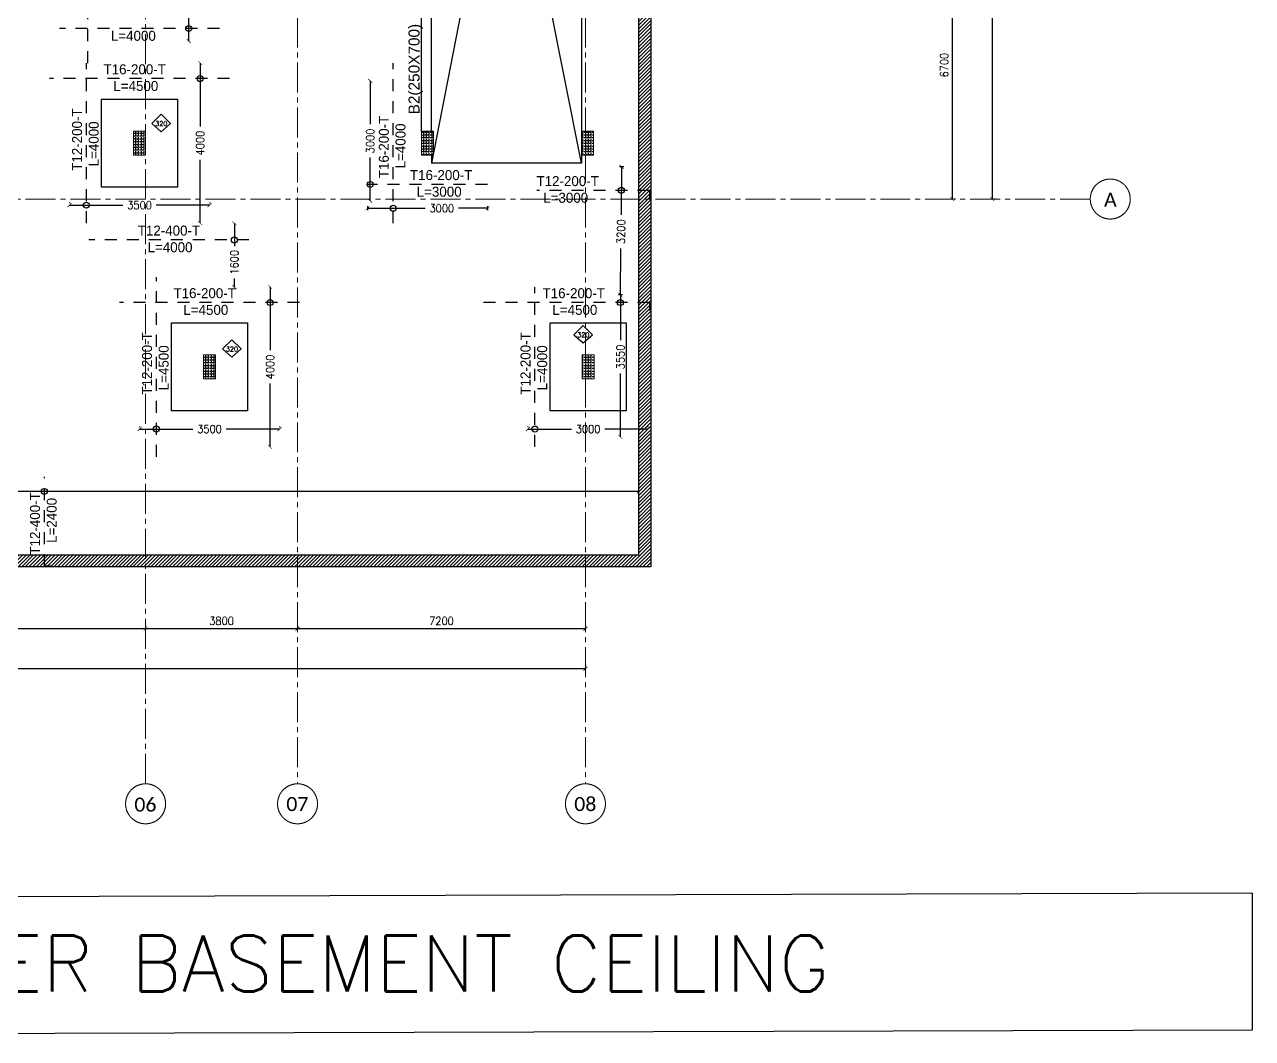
# Model space of a CAD drawing. Header units: millimetres. Extents: x -967280 to 3852, y 2833 to 1955156.
# Drawn here: x -708655 to -677949, y 466242 to 491602 of the extents above; entities that cross this region are included whole.
import ezdxf
from ezdxf.enums import TextEntityAlignment as Align

# ---------------------------------------------------------------- set-up
doc = ezdxf.new("R2010")
doc.units = ezdxf.units.MM
doc.header["$LTSCALE"] = 1000
doc.header["$PDMODE"] = 35
doc.header["$PDSIZE"] = 25
for name, pattern in [('$0$DASHED2', [0.375, 0.25, -0.125]), ('B05-FIRST FLOOR PLAN$0$DLINE', [0.55, 0.3, -0.25]), ('Columns_Structural070816$0$CENTER2', [1.125, 0.75, -0.125, 0.125, -0.125]), ('HRZN_Line-Ptrn-Sold', [9144001.0, 9144000.0, -1])]:
    doc.linetypes.add(name, pattern=pattern)
for name, color, linetype in [('_N-DIM 3', 7, 'Continuous'), ('A-ANNO-TEXT-25', 7, 'Continuous'), ('B05-FIRST FLOOR PLAN$0$STR_ROOF RFT$0$S-SYMB', 30, 'Continuous'), ('R.C. footing', 4, 'Continuous'), ('S - BATH Hach', 1, 'Continuous'), ('S - col hach', 1, 'Continuous'), ('S - dot', 1, 'Continuous'), ('S -Beams', 2, 'Continuous'), ('S-TEXT', 2, 'Continuous'), ('SLAB', 210, 'Continuous')]:
    doc.layers.add(name, color=color, linetype=linetype)
for name, color, linetype, lineweight in [('A-AX-ATT-100', 7, 'HRZN_Line-Ptrn-Sold', 18), ('S - column', 6, 'Continuous', 60), ('ST-000-AXIS', 9, 'Columns_Structural070816$0$CENTER2', 9), ('ST-203-SLAB-TXT', 7, 'Continuous', 30), ('ST-206-SLAB-DIM', 1, 'Continuous', 20), ('ST-RFT-TOP', 5, '$0$DASHED2', 30)]:
    doc.layers.add(name, color=color, linetype=linetype, lineweight=lineweight)
doc.styles.add('B05-FIRST FLOOR PLAN$0$XS-Roof RFT$0$T25-100', font='STENCIL.shx', dxfattribs={"height": 250})
doc.styles.add('Calibri_2', font='calibri.ttf', dxfattribs={"height": 300})
doc.styles.add('ROMANC', font='romanc.shx')
doc.styles.add('TUNELNO', font='romans.shx', dxfattribs={"width": 0.9})
doc.styles.add('XREF-ST-FRAMING 1ST FLOOR$0$STRECTURAL', font='arial.ttf')
doc.dimstyles.new('Copy(2) of DSEC', dxfattribs={"dimtxt": 200, "dimasz": 100, "dimexe": 50, "dimexo": 80, "dimgap": 100, "dimtad": 1, "dimdec": 0, "dimrnd": 5, "dimzin": 0, "dimdsep": 46, "dimtxsty": 'TUNELNO', "dimblk": 'ARCHTICK', "dimcen": 0.09, "dimclrd": 1, "dimclre": 1, "dimclrt": 3, "dimadec": 0, "dimazin": 0, "dimtfac": 0.78125, "dimtdec": 0, "dimtix": 1, "dimtmove": 2, "dimatfit": 3, "dimldrblk": 'ARCHTICK', "dimfxl": 1, "dimtolj": 1, "dimtzin": 0, "dimarcsym": 0})
pattern_1 = [(90, (-416898.87, -510339.72), (-69.85, 4e-15), [50.8, -19.05]), (180, (-416898.87, -510339.72), (-9e-15, -69.85), [50.8, -19.05])]
pattern_2 = [(90, (-416898.87, -510439.72), (-69.85, 4e-15), [50.8, -19.05]), (180, (-416898.87, -510439.72), (-9e-15, -69.85), [50.8, -19.05])]

# ---------------------------------------------------------------- blocks, each defined once
blk = doc.blocks.new('_ArchTick')
at = {"color": 0, "linetype": 'ByBlock', "const_width": 0.15}
blk.add_lwpolyline([(-0.5, -0.5), (0.5, 0.5)], dxfattribs=at)
blk = doc.blocks.new('*D1025')
at = {"layer": 'Defpoints', "color": 0, "transparency": 16777216}
for p in [(-693589, 488041), (-693755, 484842), (-693619, 484840)]:
    blk.add_point(p, dxfattribs=at)
at = {"layer": 'ST-206-SLAB-DIM', "color": 1, "lineweight": -2, "transparency": 16777216}
for p, q in [((-693669, 488042), (-693775, 488043)), ((-693725, 488042), (-693737, 486839)), ((-693755, 484842), (-693744, 486004)), ((-693699, 484841), (-693805, 484842))]:
    blk.add_line(p, q, dxfattribs=at)
at = {"layer": 'ST-206-SLAB-DIM', "color": 1, "lineweight": -2, "transparency": 16777216, "xscale": 100, "yscale": 100, "zscale": 100}
for p, rotation in [((-693725, 488042), 89.46296126292198), ((-693755, 484842), 269.462961262922)]:
    blk.add_blockref('_ArchTick', p, dxfattribs=dict(at, rotation=rotation))
at = {"layer": 'ST-206-SLAB-DIM', "color": 3, "transparency": 16777216, "insert": (-693740, 486421), "char_height": 200, "attachment_point": 5, "rotation": 89.463, "style": 'TUNELNO'}
blk.add_mtext('\\A1;3200', dxfattribs=at)
blk = doc.blocks.new('A$C46269fcd new')
at = {"layer": 'S - BATH Hach', "ltscale": 30, "transparency": 33554483}
h = blk.add_hatch(dxfattribs=at)
h.set_pattern_fill('ANSI31', color=1, scale=20)
h.set_pattern_definition([(45, (643184.17, -484711.8), (-44.9012806, 44.9012806), [])])
h.paths.add_polyline_path([(47835, 35800), (47835, -9200), (-6100, -9200), (-6100, 35800), (-5800, 35800), (-5800, -8900), (47535, -8900), (47535, 35800)])
at = {"layer": 'S - col hach', "true_color": 0xcd6928}
h = blk.add_hatch(dxfattribs=at)
h.set_pattern_fill('ANGLE', color=32, scale=10, angle=90)
h.set_pattern_definition([(90, (-418648.87, -504739.72), (-69.85, 4e-15), [50.8, -19.05]), (180, (-418648.87, -504739.72), (-9e-15, -69.85), [50.8, -19.05])])
h.paths.add_polyline_path([(35200, 1700), (34900, 1700), (34900, 1100), (35200, 1100)])
h = blk.add_hatch(dxfattribs=at)
h.set_pattern_fill('ANGLE', color=32, scale=10, angle=90)
h.set_pattern_definition(pattern_2)
h.paths.add_polyline_path([(42400, 1700), (42100, 1700), (42100, 1100), (42400, 1100)])
h = blk.add_hatch(dxfattribs=at)
h.set_pattern_fill('ANGLE', color=32, scale=10, angle=90)
h.set_pattern_definition(pattern_2)
h.paths.add_polyline_path([(46400, 1700), (46100, 1700), (46100, 1100), (46400, 1100)])
h = blk.add_hatch(dxfattribs=at)
h.set_pattern_fill('ANGLE', color=32, scale=10, angle=90)
h.set_pattern_definition(pattern_1)
h.paths.add_polyline_path([(36950, -3900), (36650, -3900), (36650, -4500), (36950, -4500)])
h = blk.add_hatch(dxfattribs=at)
h.set_pattern_fill('ANGLE', color=32, scale=10, angle=90)
h.set_pattern_definition(pattern_1)
h.paths.add_polyline_path([(46415, -3900), (46115, -3900), (46115, -4500), (46415, -4500)])
at = {"layer": 'R.C. footing', "color": 4, "ltscale": 30}
blk.add_lwpolyline([(47835, 35800), (47835, -9200), (-6100, -9200), (-6100, 35800), (-5800, 35800), (-5800, -8900), (47535, -8900), (47535, 35800)], close=True, dxfattribs=at)
at = {"layer": 'S - column', "lineweight": 15}
for points in [[(35200, 1700), (34900, 1700), (34900, 1100), (35200, 1100)], [(42400, 1700), (42100, 1700), (42100, 1100), (42400, 1100)], [(46400, 1700), (46100, 1700), (46100, 1100), (46400, 1100)], [(36950, -3900), (36650, -3900), (36650, -4500), (36950, -4500)], [(46415, -3900), (46115, -3900), (46115, -4500), (46415, -4500)]]:
    blk.add_lwpolyline(points, close=True, dxfattribs=at)
blk = doc.blocks.new('*D1168')
at = {"layer": 'Defpoints', "color": 0, "transparency": 16777216}
for p in [(-704549, 494189), (-704519, 494189), (-704519, 491189)]:
    blk.add_point(p, dxfattribs=at)
at = {"layer": 'ST-206-SLAB-DIM', "color": 1, "lineweight": -2, "transparency": 16777216}
for p, q in [((-704549, 494189), (-704549, 493067)), ((-704549, 491189), (-704549, 492232))]:
    blk.add_line(p, q, dxfattribs=at)
at = {"layer": 'ST-206-SLAB-DIM', "color": 1, "lineweight": -2, "transparency": 16777216, "xscale": 100, "yscale": 100, "zscale": 100}
for p, rotation in [((-704549, 494189), 90), ((-704549, 491189), 270)]:
    blk.add_blockref('_ArchTick', p, dxfattribs=dict(at, rotation=rotation))
at = {"layer": 'ST-206-SLAB-DIM', "color": 3, "transparency": 16777216, "insert": (-704549, 492650), "char_height": 200, "attachment_point": 5, "rotation": 90, "style": 'TUNELNO'}
blk.add_mtext('\\A1;3000', dxfattribs=at)
blk = doc.blocks.new('*D1176')
at = {"layer": 'Defpoints', "color": 0, "transparency": 16777216}
for p in [(-702485, 485040), (-702515, 481039), (-702485, 481039)]:
    blk.add_point(p, dxfattribs=at)
at = {"layer": 'ST-206-SLAB-DIM', "color": 1, "lineweight": -2, "transparency": 16777216}
for p, q in [((-702515, 485040), (-702515, 483455)), ((-702515, 481039), (-702515, 482620))]:
    blk.add_line(p, q, dxfattribs=at)
at = {"layer": 'ST-206-SLAB-DIM', "color": 1, "lineweight": -2, "transparency": 16777216, "xscale": 100, "yscale": 100, "zscale": 100}
for p, rotation in [((-702515, 485040), 90), ((-702515, 481039), 270)]:
    blk.add_blockref('_ArchTick', p, dxfattribs=dict(at, rotation=rotation))
at = {"layer": 'ST-206-SLAB-DIM', "color": 3, "transparency": 16777216, "insert": (-702515, 483037), "char_height": 200, "attachment_point": 5, "rotation": 90, "style": 'TUNELNO'}
blk.add_mtext('\\A1;4000', dxfattribs=at)
blk = doc.blocks.new('*D1177')
at = {"layer": 'Defpoints', "color": 0, "transparency": 16777216}
for p in [(-702276, 481485), (-705777, 481469), (-702276, 481469)]:
    blk.add_point(p, dxfattribs=at)
at = {"layer": 'ST-206-SLAB-DIM', "color": 1, "lineweight": -2, "transparency": 16777216}
for p, q in [((-705777, 481549), (-705777, 481535)), ((-705777, 481485), (-704446, 481485)), ((-702276, 481485), (-703612, 481485)), ((-702276, 481549), (-702276, 481535))]:
    blk.add_line(p, q, dxfattribs=at)
at = {"layer": 'ST-206-SLAB-DIM', "color": 1, "lineweight": -2, "transparency": 16777216, "xscale": 100, "yscale": 100, "zscale": 100, "rotation": 180}
blk.add_blockref('_ArchTick', (-705777, 481485), dxfattribs=at)
at = {"layer": 'ST-206-SLAB-DIM', "color": 1, "lineweight": -2, "transparency": 16777216, "xscale": 100, "yscale": 100, "zscale": 100}
blk.add_blockref('_ArchTick', (-702276, 481485), dxfattribs=at)
at = {"layer": 'ST-206-SLAB-DIM', "color": 3, "transparency": 16777216, "insert": (-704029, 481485), "char_height": 200, "attachment_point": 5, "style": 'TUNELNO'}
blk.add_mtext('\\A1;3500', dxfattribs=at)
blk = doc.blocks.new('*D1178')
at = {"layer": 'Defpoints', "color": 0, "transparency": 16777216}
for p in [(-693725, 484840), (-693755, 481289), (-693725, 481289)]:
    blk.add_point(p, dxfattribs=at)
at = {"layer": 'ST-206-SLAB-DIM', "color": 1, "lineweight": -2, "transparency": 16777216}
for p, q in [((-693755, 484840), (-693755, 483705)), ((-693755, 481289), (-693755, 482870))]:
    blk.add_line(p, q, dxfattribs=at)
at = {"layer": 'ST-206-SLAB-DIM', "color": 1, "lineweight": -2, "transparency": 16777216, "xscale": 100, "yscale": 100, "zscale": 100}
for p, rotation in [((-693755, 484840), 90), ((-693755, 481289), 270)]:
    blk.add_blockref('_ArchTick', p, dxfattribs=dict(at, rotation=rotation))
at = {"layer": 'ST-206-SLAB-DIM', "color": 3, "transparency": 16777216, "insert": (-693755, 483287), "char_height": 200, "attachment_point": 5, "rotation": 90, "style": 'TUNELNO'}
blk.add_mtext('\\A1;3550', dxfattribs=at)
blk = doc.blocks.new('*D1179')
at = {"layer": 'Defpoints', "color": 0, "transparency": 16777216}
for p in [(-693065, 481485), (-696066, 481469), (-693065, 481469)]:
    blk.add_point(p, dxfattribs=at)
at = {"layer": 'ST-206-SLAB-DIM', "color": 1, "lineweight": -2, "transparency": 16777216}
for p, q in [((-696066, 481549), (-696066, 481535)), ((-696066, 481485), (-694981, 481485)), ((-693065, 481485), (-694146, 481485)), ((-693065, 481549), (-693065, 481535))]:
    blk.add_line(p, q, dxfattribs=at)
at = {"layer": 'ST-206-SLAB-DIM', "color": 1, "lineweight": -2, "transparency": 16777216, "xscale": 100, "yscale": 100, "zscale": 100, "rotation": 180}
blk.add_blockref('_ArchTick', (-696066, 481485), dxfattribs=at)
at = {"layer": 'ST-206-SLAB-DIM', "color": 1, "lineweight": -2, "transparency": 16777216, "xscale": 100, "yscale": 100, "zscale": 100}
blk.add_blockref('_ArchTick', (-693065, 481485), dxfattribs=at)
at = {"layer": 'ST-206-SLAB-DIM', "color": 3, "transparency": 16777216, "insert": (-694563, 481485), "char_height": 200, "attachment_point": 5, "style": 'TUNELNO'}
blk.add_mtext('\\A1;3000', dxfattribs=at)
blk = doc.blocks.new('*D1180')
at = {"layer": 'Defpoints', "color": 0, "transparency": 16777216}
for p in [(-704235, 490640), (-704265, 486639), (-704235, 486639)]:
    blk.add_point(p, dxfattribs=at)
at = {"layer": 'ST-206-SLAB-DIM', "color": 1, "lineweight": -2, "transparency": 16777216}
for p, q in [((-704265, 490640), (-704265, 489055)), ((-704265, 486639), (-704265, 488220))]:
    blk.add_line(p, q, dxfattribs=at)
at = {"layer": 'ST-206-SLAB-DIM', "color": 1, "lineweight": -2, "transparency": 16777216, "xscale": 100, "yscale": 100, "zscale": 100}
for p, rotation in [((-704265, 490640), 90), ((-704265, 486639), 270)]:
    blk.add_blockref('_ArchTick', p, dxfattribs=dict(at, rotation=rotation))
at = {"layer": 'ST-206-SLAB-DIM', "color": 3, "transparency": 16777216, "insert": (-704265, 488637), "char_height": 200, "attachment_point": 5, "rotation": 90, "style": 'TUNELNO'}
blk.add_mtext('\\A1;4000', dxfattribs=at)
blk = doc.blocks.new('*D1181')
at = {"layer": 'Defpoints', "color": 0, "transparency": 16777216}
for p in [(-707532, 487069), (-704031, 487085), (-704031, 487069)]:
    blk.add_point(p, dxfattribs=at)
at = {"layer": 'ST-206-SLAB-DIM', "color": 1, "lineweight": -2, "transparency": 16777216}
for p, q in [((-707532, 487149), (-707532, 487135)), ((-707532, 487085), (-706196, 487085)), ((-704031, 487085), (-705362, 487085)), ((-704031, 487149), (-704031, 487135))]:
    blk.add_line(p, q, dxfattribs=at)
at = {"layer": 'ST-206-SLAB-DIM', "color": 1, "lineweight": -2, "transparency": 16777216, "xscale": 100, "yscale": 100, "zscale": 100, "rotation": 180}
blk.add_blockref('_ArchTick', (-707532, 487085), dxfattribs=at)
at = {"layer": 'ST-206-SLAB-DIM', "color": 1, "lineweight": -2, "transparency": 16777216, "xscale": 100, "yscale": 100, "zscale": 100}
blk.add_blockref('_ArchTick', (-704031, 487085), dxfattribs=at)
at = {"layer": 'ST-206-SLAB-DIM', "color": 3, "transparency": 16777216, "insert": (-705779, 487085), "char_height": 200, "attachment_point": 5, "style": 'TUNELNO'}
blk.add_mtext('\\A1;3500', dxfattribs=at)
blk = doc.blocks.new('*D1184')
at = {"layer": 'Defpoints', "color": 0, "transparency": 16777216}
for p in [(-703379, 486634), (-703409, 485035), (-703379, 485035)]:
    blk.add_point(p, dxfattribs=at)
at = {"layer": 'ST-206-SLAB-DIM', "color": 1, "lineweight": -2, "transparency": 16777216}
for p, q in [((-703409, 486634), (-703409, 486058)), ((-703409, 485035), (-703409, 485250))]:
    blk.add_line(p, q, dxfattribs=at)
at = {"layer": 'ST-206-SLAB-DIM', "color": 1, "lineweight": -2, "transparency": 16777216, "xscale": 100, "yscale": 100, "zscale": 100}
for p, rotation in [((-703409, 486634), 90), ((-703409, 485035), 270)]:
    blk.add_blockref('_ArchTick', p, dxfattribs=dict(at, rotation=rotation))
at = {"layer": 'ST-206-SLAB-DIM', "color": 3, "transparency": 16777216, "insert": (-703409, 485654), "char_height": 200, "attachment_point": 5, "rotation": 90, "style": 'TUNELNO'}
blk.add_mtext('\\A1;1600', dxfattribs=at)
blk = doc.blocks.new('*D1185')
at = {"layer": 'Defpoints', "color": 0, "transparency": 16777216}
for p in [(-700012, 490194), (-699982, 490194), (-699982, 487194)]:
    blk.add_point(p, dxfattribs=at)
at = {"layer": 'ST-206-SLAB-DIM', "color": 1, "lineweight": -2, "transparency": 16777216}
for p, q in [((-700012, 490194), (-700012, 489109)), ((-700012, 487194), (-700012, 488274))]:
    blk.add_line(p, q, dxfattribs=at)
at = {"layer": 'ST-206-SLAB-DIM', "color": 1, "lineweight": -2, "transparency": 16777216, "xscale": 100, "yscale": 100, "zscale": 100}
for p, rotation in [((-700012, 490194), 90), ((-700012, 487194), 270)]:
    blk.add_blockref('_ArchTick', p, dxfattribs=dict(at, rotation=rotation))
at = {"layer": 'ST-206-SLAB-DIM', "color": 3, "transparency": 16777216, "insert": (-700012, 488691), "char_height": 200, "attachment_point": 5, "rotation": 90, "style": 'TUNELNO'}
blk.add_mtext('\\A1;3000', dxfattribs=at)
blk = doc.blocks.new('*D1186')
at = {"layer": 'Defpoints', "color": 0, "transparency": 16777216}
for p in [(-700077, 487138), (-697076, 487138), (-697076, 487007)]:
    blk.add_point(p, dxfattribs=at)
at = {"layer": 'ST-206-SLAB-DIM', "color": 1, "lineweight": -2, "transparency": 16777216}
for p, q in [((-700077, 487058), (-700077, 486957)), ((-700077, 487007), (-698638, 487007)), ((-697076, 487007), (-697804, 487007)), ((-697076, 487058), (-697076, 486957))]:
    blk.add_line(p, q, dxfattribs=at)
at = {"layer": 'ST-206-SLAB-DIM', "color": 1, "lineweight": -2, "transparency": 16777216, "xscale": 100, "yscale": 100, "zscale": 100, "rotation": 180}
blk.add_blockref('_ArchTick', (-700077, 487007), dxfattribs=at)
at = {"layer": 'ST-206-SLAB-DIM', "color": 1, "lineweight": -2, "transparency": 16777216, "xscale": 100, "yscale": 100, "zscale": 100}
blk.add_blockref('_ArchTick', (-697076, 487007), dxfattribs=at)
at = {"layer": 'ST-206-SLAB-DIM', "color": 3, "transparency": 16777216, "insert": (-698221, 487007), "char_height": 200, "attachment_point": 5, "style": 'TUNELNO'}
blk.add_mtext('\\A1;3000', dxfattribs=at)
blk = doc.blocks.new('*D1188')
at = {"layer": 'Defpoints', "color": 0, "transparency": 16777216}
for p in [(-746629, 479954), (-693294, 479954), (-746629, 479924)]:
    blk.add_point(p, dxfattribs=at)
at = {"layer": 'ST-206-SLAB-DIM', "color": 1, "lineweight": -2, "transparency": 16777216}
for p, q in [((-746629, 479924), (-715373, 479924)), ((-693294, 479924), (-714367, 479924))]:
    blk.add_line(p, q, dxfattribs=at)
at = {"layer": 'ST-206-SLAB-DIM', "color": 1, "lineweight": -2, "transparency": 16777216, "xscale": 100, "yscale": 100, "zscale": 100, "rotation": 180}
blk.add_blockref('_ArchTick', (-746629, 479924), dxfattribs=at)
at = {"layer": 'ST-206-SLAB-DIM', "color": 1, "lineweight": -2, "transparency": 16777216, "xscale": 100, "yscale": 100, "zscale": 100}
blk.add_blockref('_ArchTick', (-693294, 479924), dxfattribs=at)
at = {"layer": 'ST-206-SLAB-DIM', "color": 3, "transparency": 16777216, "insert": (-714870, 479924), "char_height": 200, "attachment_point": 5, "style": 'TUNELNO'}
blk.add_mtext('\\A1;53335', dxfattribs=at)
blk = doc.blocks.new('Grid - HRZN_G-Datm-Grid-Head-1554275-FIRST FLOOR FFL_1_')
at = {"layer": 'A-AX-ATT-100'}
blk.add_circle((0, 0), 5, dxfattribs=at)
blk = doc.blocks.new('*D1503')
at = {"layer": '_N-DIM 3', "color": 1, "linetype": 'Continuous', "lineweight": -2, "ltscale": 30, "transparency": 16777216}
for p, q in [((572272, 717140), (572272, 710440)), ((572352, 717140), (572322, 717140)), ((572352, 710440), (572322, 710440))]:
    blk.add_line(p, q, dxfattribs=at)
at = {"layer": 'Defpoints', "color": 0, "linetype": 'Continuous', "ltscale": 30, "transparency": 16777216}
for p in [(572272, 717140), (572272, 710440), (572272, 710440)]:
    blk.add_point(p, dxfattribs=at)
at = {"layer": '_N-DIM 3', "color": 1, "linetype": 'Continuous', "lineweight": -2, "ltscale": 30, "transparency": 16777216, "xscale": 100, "yscale": 100, "zscale": 100}
for p, rotation in [((572272, 717140), 90), ((572272, 710440), 270)]:
    blk.add_blockref('_ArchTick', p, dxfattribs=dict(at, rotation=rotation))
at = {"layer": '_N-DIM 3', "color": 3, "linetype": 'Continuous', "ltscale": 30, "transparency": 16777216, "insert": (572072, 713790), "char_height": 200, "attachment_point": 5, "rotation": 90, "style": 'TUNELNO'}
blk.add_mtext('\\A1;6700', dxfattribs=at)
blk = doc.blocks.new('*D1504')
at = {"layer": '_N-DIM 3', "color": 1, "linetype": 'Continuous', "lineweight": -2, "ltscale": 30, "transparency": 16777216}
for p, q in [((573272, 737040), (573272, 710440)), ((573352, 737040), (573322, 737040)), ((573352, 710440), (573322, 710440))]:
    blk.add_line(p, q, dxfattribs=at)
at = {"layer": 'Defpoints', "color": 0, "linetype": 'Continuous', "ltscale": 30, "transparency": 16777216}
for p in [(573272, 737040), (573272, 710440), (573272, 710440)]:
    blk.add_point(p, dxfattribs=at)
at = {"layer": '_N-DIM 3', "color": 1, "linetype": 'Continuous', "lineweight": -2, "ltscale": 30, "transparency": 16777216, "xscale": 100, "yscale": 100, "zscale": 100}
for p, rotation in [((573272, 737040), 90), ((573272, 710440), 270)]:
    blk.add_blockref('_ArchTick', p, dxfattribs=dict(at, rotation=rotation))
at = {"layer": '_N-DIM 3', "color": 3, "linetype": 'Continuous', "ltscale": 30, "transparency": 16777216, "insert": (573072, 723740), "char_height": 200, "attachment_point": 5, "rotation": 90, "style": 'TUNELNO'}
blk.add_mtext('\\A1;26600', dxfattribs=at)
blk = doc.blocks.new('*D1513')
at = {"layer": '_N-DIM 3', "color": 1, "linetype": 'Continuous', "lineweight": -2, "ltscale": 30, "transparency": 16777216}
for p, q in [((555899, 699769), (555899, 699739)), ((563099, 699689), (555899, 699689)), ((563099, 699769), (563099, 699739))]:
    blk.add_line(p, q, dxfattribs=at)
at = {"layer": 'Defpoints', "color": 0, "linetype": 'Continuous', "ltscale": 30, "transparency": 16777216}
for p in [(555899, 699689), (555899, 699689), (563099, 699689)]:
    blk.add_point(p, dxfattribs=at)
at = {"layer": '_N-DIM 3', "color": 1, "linetype": 'Continuous', "lineweight": -2, "ltscale": 30, "transparency": 16777216, "xscale": 100, "yscale": 100, "zscale": 100, "rotation": 180}
blk.add_blockref('_ArchTick', (555899, 699689), dxfattribs=at)
at = {"layer": '_N-DIM 3', "color": 1, "linetype": 'Continuous', "lineweight": -2, "ltscale": 30, "transparency": 16777216, "xscale": 100, "yscale": 100, "zscale": 100}
blk.add_blockref('_ArchTick', (563099, 699689), dxfattribs=at)
at = {"layer": '_N-DIM 3', "color": 3, "linetype": 'Continuous', "ltscale": 30, "transparency": 16777216, "insert": (559499, 699889), "char_height": 200, "attachment_point": 5, "style": 'TUNELNO'}
blk.add_mtext('\\A1;7200', dxfattribs=at)
blk = doc.blocks.new('*D1514')
at = {"layer": '_N-DIM 3', "color": 1, "linetype": 'Continuous', "lineweight": -2, "ltscale": 30, "transparency": 16777216}
for p, q in [((552099, 699769), (552099, 699739)), ((555899, 699689), (552099, 699689)), ((555899, 699769), (555899, 699739))]:
    blk.add_line(p, q, dxfattribs=at)
at = {"layer": 'Defpoints', "color": 0, "linetype": 'Continuous', "ltscale": 30, "transparency": 16777216}
for p in [(552099, 699689), (552099, 699689), (555899, 699689)]:
    blk.add_point(p, dxfattribs=at)
at = {"layer": '_N-DIM 3', "color": 1, "linetype": 'Continuous', "lineweight": -2, "ltscale": 30, "transparency": 16777216, "xscale": 100, "yscale": 100, "zscale": 100, "rotation": 180}
blk.add_blockref('_ArchTick', (552099, 699689), dxfattribs=at)
at = {"layer": '_N-DIM 3', "color": 1, "linetype": 'Continuous', "lineweight": -2, "ltscale": 30, "transparency": 16777216, "xscale": 100, "yscale": 100, "zscale": 100}
blk.add_blockref('_ArchTick', (555899, 699689), dxfattribs=at)
at = {"layer": '_N-DIM 3', "color": 3, "linetype": 'Continuous', "ltscale": 30, "transparency": 16777216, "insert": (553999, 699889), "char_height": 200, "attachment_point": 5, "style": 'TUNELNO'}
blk.add_mtext('\\A1;3800', dxfattribs=at)
blk = doc.blocks.new('*D1515')
at = {"layer": '_N-DIM 3', "color": 1, "linetype": 'Continuous', "lineweight": -2, "ltscale": 30, "transparency": 16777216}
for p, q in [((544499, 699769), (544499, 699739)), ((552099, 699689), (544499, 699689)), ((552099, 699769), (552099, 699739))]:
    blk.add_line(p, q, dxfattribs=at)
at = {"layer": 'Defpoints', "color": 0, "linetype": 'Continuous', "ltscale": 30, "transparency": 16777216}
for p in [(544499, 699689), (544499, 699689), (552099, 699689)]:
    blk.add_point(p, dxfattribs=at)
at = {"layer": '_N-DIM 3', "color": 1, "linetype": 'Continuous', "lineweight": -2, "ltscale": 30, "transparency": 16777216, "xscale": 100, "yscale": 100, "zscale": 100, "rotation": 180}
blk.add_blockref('_ArchTick', (544499, 699689), dxfattribs=at)
at = {"layer": '_N-DIM 3', "color": 1, "linetype": 'Continuous', "lineweight": -2, "ltscale": 30, "transparency": 16777216, "xscale": 100, "yscale": 100, "zscale": 100}
blk.add_blockref('_ArchTick', (552099, 699689), dxfattribs=at)
at = {"layer": '_N-DIM 3', "color": 3, "linetype": 'Continuous', "ltscale": 30, "transparency": 16777216, "insert": (548299, 699889), "char_height": 200, "attachment_point": 5, "style": 'TUNELNO'}
blk.add_mtext('\\A1;7600', dxfattribs=at)
blk = doc.blocks.new('*D1520')
at = {"layer": '_N-DIM 3', "color": 1, "linetype": 'Continuous', "lineweight": -2, "ltscale": 30, "transparency": 16777216}
for p, q in [((516899, 698769), (516899, 698739)), ((563099, 698689), (516899, 698689)), ((563099, 698769), (563099, 698739))]:
    blk.add_line(p, q, dxfattribs=at)
at = {"layer": 'Defpoints', "color": 0, "linetype": 'Continuous', "ltscale": 30, "transparency": 16777216}
for p in [(516899, 698689), (516899, 698689), (563099, 698689)]:
    blk.add_point(p, dxfattribs=at)
at = {"layer": '_N-DIM 3', "color": 1, "linetype": 'Continuous', "lineweight": -2, "ltscale": 30, "transparency": 16777216, "xscale": 100, "yscale": 100, "zscale": 100, "rotation": 180}
blk.add_blockref('_ArchTick', (516899, 698689), dxfattribs=at)
at = {"layer": '_N-DIM 3', "color": 1, "linetype": 'Continuous', "lineweight": -2, "ltscale": 30, "transparency": 16777216, "xscale": 100, "yscale": 100, "zscale": 100}
blk.add_blockref('_ArchTick', (563099, 698689), dxfattribs=at)
at = {"layer": '_N-DIM 3', "color": 3, "linetype": 'Continuous', "ltscale": 30, "transparency": 16777216, "insert": (539999, 698889), "char_height": 200, "attachment_point": 5, "style": 'TUNELNO'}
blk.add_mtext('\\A1;46200', dxfattribs=at)
blk = doc.blocks.new('AXES-00')
at = {"layer": 'ST-000-AXIS'}
for p, q in [((552098.9, 695813.8), (552098.9, 750979.6)), ((555898.9, 750979.6), (555898.9, 695813.8)), ((563098.9, 750979.6), (563098.9, 695813.8)), ((575723.2, 710439.7), (505674.3, 710439.7))]:
    blk.add_line(p, q, dxfattribs=at)
at = {"layer": 'A-AX-ATT-100'}
for p, xscale, yscale, zscale, rotation in [((576223.2, 710439.7), 100.0000000000001, 100.0000000000001, 100.0000000000001, 90), ((555898.9, 695313.8), 99.99999999999993, 99.99999999999993, 99.99999999999993, 180), ((563098.9, 695313.8), 99.99999999999993, 99.99999999999993, 99.99999999999993, 180)]:
    blk.add_blockref('Grid - HRZN_G-Datm-Grid-Head-1554275-FIRST FLOOR FFL_1_', p, dxfattribs=dict(at, xscale=xscale, yscale=yscale, zscale=zscale, rotation=rotation))
at = {"layer": 'A-AX-ATT-100', "xscale": 99.99999999999993, "yscale": 99.99999999999993, "zscale": 99.99999999999993}
blk.add_blockref('Grid - HRZN_G-Datm-Grid-Head-1554275-FIRST FLOOR FFL_1_', (552098.9, 695313.8), dxfattribs=at)
at = {"layer": 'A-AX-ATT-100', "linetype": 'Continuous', "lineweight": 13, "char_height": 350, "attachment_point": 1, "style": 'Calibri_2'}
for s, insert, width in [('A', (576067.7, 710601), 384.81), ('08', (562818, 695481.8), 673.417), ('06', (551817.7, 695468.8), 673.417), ('07', (555618, 695481.8), 673.417)]:
    blk.add_mtext(s, dxfattribs=dict(at, insert=insert, width=width))
at = {"layer": '_N-DIM 3', "color": 3, "linetype": 'Continuous', "ltscale": 30}
for base, p1, p2, picture, middle in [((573272.5, 710439.7), (573272.5, 737039.7), (573272.5, 710439.7), '*D1504', (573072.5, 723739.7)), ((572272.5, 710439.7), (572272.5, 717139.7), (572272.5, 710439.7), '*D1503', (572072.5, 713789.7))]:
    dim = blk.add_linear_dim(base=base, p1=p1, p2=p2, angle=90, dimstyle='Copy(2) of DSEC', dxfattribs=at)
    dim.commit()
    dim.dimension.update_dxf_attribs({"geometry": picture, "text_midpoint": middle})
for base, p1, p2, picture, middle in [((544498.9, 699688.7), (552098.9, 699688.7), (544498.9, 699688.7), '*D1515', (548298.9, 699888.7)), ((552098.9, 699688.7), (555898.9, 699688.7), (552098.9, 699688.7), '*D1514', (553998.9, 699888.7)), ((555898.9, 699688.7), (563098.9, 699688.7), (555898.9, 699688.7), '*D1513', (559498.9, 699888.7)), ((516898.9, 698688.7), (563098.9, 698688.7), (516898.9, 698688.7), '*D1520', (539998.9, 698888.7))]:
    dim = blk.add_linear_dim(base=base, p1=p1, p2=p2, dimstyle='Copy(2) of DSEC', dxfattribs=at)
    dim.commit()
    dim.dimension.update_dxf_attribs({"geometry": picture, "text_midpoint": middle})

msp = doc.modelspace()

# ---------------------------------------------------------------- linework, layer by layer
at = {"layer": 'B05-FIRST FLOOR PLAN$0$STR_ROOF RFT$0$S-SYMB'}
for centre in [(-704549.2, 491502.9), (-704264.5, 490248.6), (-700011.9, 487602.9), (-693730.6, 487453.1), (-707108.9, 487085.3), (-699436.5, 487007.5), (-703408.8, 486214.5), (-702514.5, 484648.6), (-693755, 484648.6), (-705358.9, 481485.3), (-695893.6, 481485.3), (-708160.5, 479923.9)]:
    msp.add_circle(centre, 75, dxfattribs=at)
at = {"layer": 'S - dot'}
for p, q in [((-694778.7, 507037.4), (-698478.7, 488137.4)), ((-694728.7, 488137.4), (-698478.7, 507037.4))]:
    msp.add_line(p, q, dxfattribs=at)
at = {"layer": 'S -Beams'}
for p, q in [((-694728.7, 493137.4), (-694728.7, 488137.4)), ((-698728.6, 488937.4), (-698728.6, 492037.4)), ((-698478.7, 488937.4), (-698478.7, 492037.4)), ((-698478.7, 488337.4), (-698478.7, 488137.4)), ((-694728.7, 488137.4), (-698478.7, 488137.4))]:
    msp.add_line(p, q, dxfattribs=at)
msp.add_lwpolyline([(-755839.2, 466241.9), (-677949, 466460.9), (-677949, 469873), (-755839.2, 469653.9)], close=True, dxfattribs=at)
at = {"layer": 'S-TEXT', "color": 7, "true_color": 0xffffff}
for points in [[(-705239.8, 488922.7), (-705007.5, 489125), (-705239.8, 489357.3), (-705472.1, 489125)], [(-694685.4, 483638.9), (-694453.1, 483841.2), (-694685.4, 484073.5), (-694917.7, 483841.2)], [(-703472.5, 483284.5), (-703240.3, 483486.8), (-703472.5, 483719.1), (-703704.8, 483486.8)]]:
    msp.add_lwpolyline(points, close=True, dxfattribs=at)
at = {"layer": 'SLAB', "color": 2, "linetype": 'Continuous', "ltscale": 30}
for points in [[(-706728.7, 489737.4), (-704828.7, 489737.4), (-704828.7, 487537.4), (-706728.7, 487537.4)], [(-704978.7, 484137.4), (-703078.7, 484137.4), (-703078.7, 481937.4), (-704978.7, 481937.4)], [(-695513.4, 484137.4), (-693613.4, 484137.4), (-693613.4, 481937.4), (-695513.4, 481937.4)]]:
    msp.add_lwpolyline(points, close=True, dxfattribs=at)
at = {"layer": 'ST-RFT-TOP', "linetype": 'B05-FIRST FLOOR PLAN$0$DLINE'}
for points in [[(-707071.9, 490637.4), (-707071.9, 494637.4)], [(-703778.7, 491502.9), (-707778.7, 491502.9)], [(-707108.9, 486637.4), (-707108.9, 490637.4)], [(-699436.5, 486637.4), (-699436.5, 490637.4)], [(-703528.7, 490248.6), (-708028.7, 490248.6)], [(-697078.7, 487602.9), (-700078.7, 487602.9)], [(-703050.6, 486214.5), (-707050.6, 486214.5)], [(-705358.9, 480787.4), (-705358.9, 485287.4)], [(-695893.6, 481037.4), (-695893.6, 485037.4)], [(-701778.7, 484648.6), (-706278.7, 484648.6)], [(-707970.5, 478057.4), (-708160.5, 478057.4), (-708160.5, 480287.4)]]:
    msp.add_lwpolyline(points, dxfattribs=at)
for points in [[(-693018.7, 487252.1), (-693018.7, 487439.6, 0.4142136), (-693031.2, 487452.1), (-695843.4, 487452.1)], [(-693018.7, 484448.6), (-693018.7, 484636.1, 0.4142136), (-693031.2, 484648.6), (-697343.4, 484648.6)]]:
    msp.add_lwpolyline(points, format="xyb", dxfattribs=at)

# ---------------------------------------------------------------- block references
at = {"layer": 'S - column', "color": 7, "true_color": 0xffffff}
msp.add_blockref('A$C46269fcd new', (-740828.7, 487237.4), dxfattribs=at)
at = {"layer": 'S -Beams'}
msp.add_blockref('AXES-00', (-1257727.6, -223202.4), dxfattribs=at)

# ---------------------------------------------------------------- texts
at = {"layer": 'A-ANNO-TEXT-25', "insert": (-755187.7, 468817.2), "char_height": 1400, "attachment_point": 1, "style": 'ROMANC'}
msp.add_mtext_dynamic_manual_height_columns('{\\Fsimplex|c0;ADDITIONAL TOP REINFORCEMENT PLAN FOR LOWER BASEMENT CEILING }', width=77238.619, gutter_width=8268.9, heights=[0], dxfattribs=at)
at = {"layer": 'S-TEXT', "color": 3, "char_height": 117.6, "attachment_point": 1, "style": 'ROMANC'}
for insert in [(-705387.7, 489182.6), (-694833.3, 483898.8), (-703620.4, 483544.5)]:
    msp.add_mtext_dynamic_manual_height_columns('320', width=355714.721, gutter_width=588, heights=[0], dxfattribs=dict(at, insert=insert))
at = {"layer": 'ST-203-SLAB-TXT', "style": 'B05-FIRST FLOOR PLAN$0$XS-Roof RFT$0$T25-100'}
for s, p in [('L=4000', (-706497.3, 491195.5)), ('T16-200-T', (-706681.2, 490357.9)), ('L=4500', (-706435.4, 489941.2)), ('T16-200-T', (-699017.4, 487712.1)), ('T12-200-T', (-695853.7, 487561.3)), ('L=3000', (-698849.3, 487295.5)), ('L=3000', (-695685.6, 487144.7)), ('T12-400-T', (-705825.5, 486323.8)), ('L=4000', (-705579.7, 485907.1)), ('T16-200-T', (-704931.2, 484757.9)), ('T16-200-T', (-695701.7, 484757.9)), ('L=4500', (-704685.4, 484341.2)), ('L=4500', (-695455.8, 484341.2))]:
    msp.add_text(s, height=250, dxfattribs=at).set_placement(p)
at = {"layer": 'ST-203-SLAB-TXT', "style": 'XREF-ST-FRAMING 1ST FLOOR$0$STRECTURAL'}
msp.add_text('B2(250X700)', height=275, rotation=90, dxfattribs=at).set_placement((-698915.3, 490487.4), align=Align.MIDDLE_CENTER)
at = {"layer": 'ST-203-SLAB-TXT', "style": 'B05-FIRST FLOOR PLAN$0$XS-Roof RFT$0$T25-100'}
for s, p in [('T12-200-T', (-707218.2, 487944.5)), ('L=4000', (-706801.5, 488053.9)), ('T16-200-T', (-699545.8, 487759.5)), ('L=4000', (-699129.1, 488003.9)), ('T12-200-T', (-705468.2, 482344.5)), ('T12-200-T', (-696002.9, 482344.5)), ('L=4500', (-705051.5, 482453.9)), ('L=4000', (-695586.2, 482453.9)), ('T12-400-T', (-708269.7, 478342.9)), ('L=2400', (-707853.1, 478637.3))]:
    msp.add_text(s, height=250, rotation=90, dxfattribs=at).set_placement(p)

# ---------------------------------------------------------------- dimensions: what is measured, and where the dimension line sits
at = {"layer": 'ST-206-SLAB-DIM'}
for base, p1, p2, angle, picture, middle in [((-704549.3, 494189.4), (-704519.3, 491188.5), (-704519.3, 494189.4), 90, '*D1168', (-704549.3, 492649.6)), ((-704264.6, 486639.4), (-704234.6, 490640.3), (-704234.6, 486639.4), 270, '*D1180', (-704264.6, 488637.4)), ((-700012, 490194.4), (-699982, 487193.5), (-699982, 490194.4), 90, '*D1185', (-700012, 488691.5)), ((-693755.4, 484841.6), (-693588.9, 488040.9), (-693618.9, 484840.3), 269.46296, '*D1025', (-693739.8, 486421.5)), ((-704030.7, 487085.3), (-707531.6, 487069.1), (-704030.7, 487069.1), 0, '*D1181', (-705778.7, 487085.3)), ((-697075.7, 487007.4), (-700076.6, 487138), (-697075.7, 487138), 0, '*D1186', (-698220.8, 487007.4)), ((-703408.9, 485035.3), (-703378.9, 486634.4), (-703378.9, 485035.3), 270, '*D1184', (-703408.9, 485653.8)), ((-702514.6, 481039.4), (-702484.6, 485040.3), (-702484.6, 481039.4), 270, '*D1176', (-702514.6, 483037.4)), ((-693755, 481289.4), (-693725, 484840.3), (-693725, 481289.4), 270, '*D1178', (-693755, 483287.4)), ((-702275.7, 481485.3), (-705776.6, 481469.1), (-702275.7, 481469.1), 0, '*D1177', (-704028.7, 481485.3)), ((-693065.4, 481485.3), (-696066.3, 481469.1), (-693065.4, 481469.1), 0, '*D1179', (-694563.4, 481485.3)), ((-746628.7, 479923.9), (-693293.7, 479953.9), (-746628.7, 479953.9), 180, '*D1188', (-714870.1, 479923.9))]:
    dim = msp.add_linear_dim(base=base, p1=p1, p2=p2, angle=angle, dimstyle='Copy(2) of DSEC', dxfattribs=at)
    dim.commit()
    dim.dimension.update_dxf_attribs({"geometry": picture, "text_midpoint": middle, "dimtype": 161})

doc.saveas('drawing.dxf')
